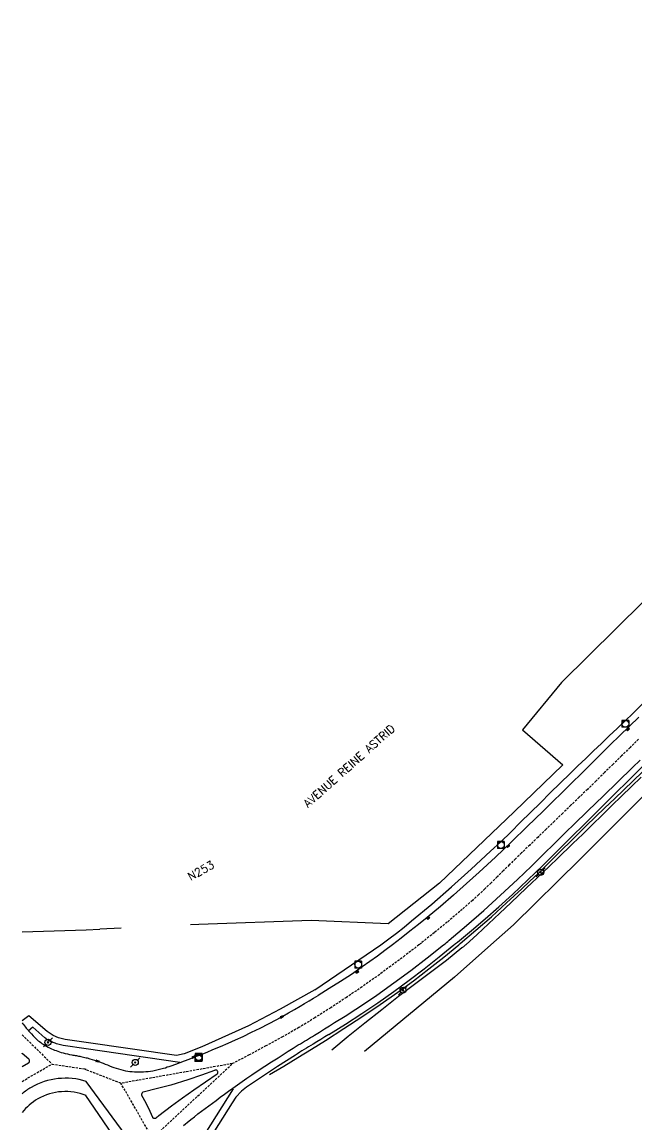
# Model space of a CAD drawing. Header units: millimetres. Extents: x 157000 to 158001, y 157000 to 158002.
# Drawn here: x 157000 to 157134.4, y 157131.6 to 157372.8 of the extents above; entities that cross this region are included whole.
import ezdxf
from ezdxf.enums import TextEntityAlignment as Align

# ---------------------------------------------------------------- set-up
doc = ezdxf.new("R2010")
doc.units = ezdxf.units.MM
doc.linetypes.add('DASHED', pattern=[0.75, 0.5, -0.25])
doc.layers.get('0').update_dxf_attribs({"linetype": 'CONTINUOUS'})
for name, color, linetype in [('W0001', 6, 'DASHED'), ('W0008', 7, 'CONTINUOUS'), ('W0010', 4, 'CONTINUOUS'), ('W0051', 7, 'CONTINUOUS'), ('W0211', 2, 'CONTINUOUS'), ('W0330', 7, 'CONTINUOUS'), ('W0401', 7, 'CONTINUOUS'), ('W0420', 7, 'CONTINUOUS'), ('W0473', 7, 'CONTINUOUS'), ('W0989', 7, 'CONTINUOUS'), ('W0990', 7, 'CONTINUOUS')]:
    doc.layers.add(name, color=color, linetype=linetype)
doc.styles.get("Standard").update_dxf_attribs({"font": 'romans.shx', "width": 0.85})

# ---------------------------------------------------------------- blocks, each defined once
blk = doc.blocks.new('T473')
for p, q in [((-0.166667, 0.166667), (0.166667, -0.166667)), ((-0.166667, -0.166667), (0.166667, 0.166667)), ((0.500001, 0.500001), (1.000002, 1.000002)), ((-1.000002, -1.000002), (-0.500001, -0.500001))]:
    blk.add_line(p, q)
blk.add_ellipse((0, 0), major_axis=(0.471405, 0.471405), ratio=1, start_param=5.4977871438, end_param=11.780972451)
blk = doc.blocks.new('T401')
for p, q in [((-0.3, 0.3), (0, 0.3)), ((-0.3, -0.25), (-0.3, 0.3)), ((-0.3, 0.15), (0, 0.15)), ((-0.3, 0), (0, 0)), ((0, 0.3), (0, -0.25)), ((-0.3, -0.15), (0, -0.15)), ((-0.3, -0.25), (-0.3, -0.3)), ((-0.3, -0.3), (0, -0.3)), ((0, -0.3), (0, -0.25))]:
    blk.add_line(p, q)
blk = doc.blocks.new('T420')
for p, q in [((0.75, 0.75), (-0.75, 0.75)), ((-0.75, 0.75), (-0.75, -0.75)), ((0.75, 0.75), (0.75, -0.75)), ((0.75, -0.75), (-0.75, -0.75))]:
    blk.add_line(p, q)
blk.add_ellipse((0, 0), major_axis=(-0.53, 0.53), ratio=1, start_param=3.926991, end_param=10.210176)

msp = doc.modelspace()

# ---------------------------------------------------------------- linework, layer by layer
at = {"layer": 'W0001'}
for points in [[(157134.73, 157215.99), (157132.87, 157214.15), (157131.01, 157212.32), (157129.15, 157210.49), (157127.28, 157208.65), (157125.42, 157206.82), (157123.55, 157205), (157121.75, 157203.26), (157119.95, 157201.51), (157118.15, 157199.78), (157116.35, 157198.04), (157114.55, 157196.3), (157112.75, 157194.57), (157110.95, 157192.83), (157109.15, 157191.09), (157107.81, 157189.79), (157106.48, 157188.48), (157105.15, 157187.17), (157103.83, 157185.86), (157102.49, 157184.55), (157101.15, 157183.26), (157099.79, 157181.98), (157098.41, 157180.72), (157095.68, 157178.32), (157092.91, 157175.98), (157090.1, 157173.68), (157087.26, 157171.42), (157087.12, 157171.32), (157086.99, 157171.21), (157086.85, 157171.11), (157086.72, 157171)], [(157086.72, 157171), (157083.66, 157168.64), (157080.57, 157166.32), (157077.45, 157164.04), (157074.3, 157161.82), (157070.9, 157159.51), (157067.46, 157157.25), (157063.99, 157155.05), (157060.48, 157152.9), (157056.89, 157150.88), (157053.27, 157148.9), (157049.64, 157146.95), (157045.98, 157145.04)], [(157000, 157151.33), (157006.53, 157144.94)], [(157000, 157141.13), (157006.53, 157144.94)], [(157006.53, 157144.94), (157014.01, 157143.82)], [(157021.61, 157140.72), (157013.69, 157143.79)], [(157045.98, 157145.04), (157021.61, 157140.72)], [(157028.51, 157128.71), (157045.98, 157145.04)], [(157028.51, 157128.71), (157021.61, 157140.72)]]:
    msp.add_lwpolyline(points, dxfattribs=at)
at = {"layer": 'W0008'}
for points in [[(157014, 157146.31), (157014.2, 157146.26), (157014.41, 157146.21), (157014.61, 157146.15), (157014.81, 157146.1), (157015.31, 157145.95), (157015.81, 157145.8), (157016.3, 157145.64), (157016.79, 157145.47), (157017.26, 157145.3), (157017.73, 157145.12), (157018.19, 157144.93), (157018.65, 157144.74), (157019.12, 157144.55), (157019.58, 157144.36), (157020.05, 157144.18), (157020.53, 157144.02), (157021.04, 157143.87), (157021.55, 157143.72), (157022.07, 157143.59), (157022.59, 157143.48), (157023.08, 157143.4), (157023.58, 157143.33), (157024.08, 157143.28), (157024.58, 157143.24), (157025.08, 157143.21), (157025.57, 157143.2), (157026.07, 157143.21), (157026.56, 157143.23), (157027.07, 157143.27), (157027.57, 157143.33), (157028.07, 157143.4), (157028.57, 157143.48), (157029.15, 157143.6), (157029.73, 157143.72), (157030.31, 157143.86), (157030.88, 157144.01), (157031.32, 157144.14), (157031.74, 157144.29), (157032.17, 157144.43), (157032.6, 157144.58), (157033.57, 157144.92), (157034.54, 157145.26), (157035.51, 157145.61), (157036.48, 157145.98), (157037.79, 157146.49), (157039.11, 157147.01), (157040.42, 157147.54), (157041.72, 157148.09), (157043.37, 157148.79), (157045.02, 157149.49), (157046.65, 157150.22), (157048.28, 157150.97), (157050.15, 157151.87), (157052, 157152.79), (157053.85, 157153.74), (157055.68, 157154.7), (157056.96, 157155.41), (157058.24, 157156.13), (157059.5, 157156.86), (157060.77, 157157.59), (157061.75, 157158.17), (157062.73, 157158.75), (157063.71, 157159.33), (157064.68, 157159.92)], [(157000, 157153.95), (157000.16, 157153.75), (157000.35, 157153.51), (157000.54, 157153.27), (157000.72, 157153.03), (157000.91, 157152.8), (157001.1, 157152.56), (157001.3, 157152.33), (157001.49, 157152.12), (157001.68, 157151.92), (157001.88, 157151.72), (157002.08, 157151.51), (157002.44, 157151.14), (157002.8, 157150.76), (157003.17, 157150.39), (157003.55, 157150.04), (157003.8, 157149.83), (157004.07, 157149.64), (157004.34, 157149.45), (157004.61, 157149.27), (157004.98, 157149.04), (157005.35, 157148.81), (157005.73, 157148.6), (157006.12, 157148.41), (157006.44, 157148.26), (157006.77, 157148.13), (157007.1, 157148), (157007.43, 157147.88), (157007.81, 157147.74), (157008.19, 157147.61), (157008.58, 157147.49), (157008.97, 157147.38), (157009.44, 157147.26), (157009.92, 157147.15), (157010.4, 157147.05), (157010.88, 157146.96), (157011.12, 157146.91), (157011.37, 157146.86), (157011.61, 157146.82), (157011.86, 157146.77), (157012.1, 157146.73), (157012.35, 157146.68), (157012.59, 157146.64), (157012.83, 157146.58), (157013.13, 157146.52), (157013.42, 157146.46), (157013.71, 157146.4), (157014, 157146.33)], [(157035.3, 157131.51), (157035.7, 157131.83), (157036.09, 157132.15), (157036.87, 157132.78), (157037.65, 157133.41), (157038.44, 157134.03), (157039.23, 157134.64), (157040.02, 157135.23), (157040.81, 157135.82), (157041.61, 157136.4), (157042.4, 157136.99), (157043.31, 157137.66), (157044.22, 157138.34), (157045.13, 157139.02), (157046.05, 157139.68), (157047.08, 157140.42), (157048.11, 157141.15), (157049.15, 157141.88), (157050.2, 157142.59), (157051.63, 157143.54), (157053.07, 157144.47), (157054.52, 157145.39), (157055.97, 157146.32), (157057.07, 157147.02), (157058.17, 157147.73), (157059.27, 157148.43), (157060.37, 157149.12), (157060.81, 157149.39), (157061.25, 157149.66), (157061.69, 157149.93), (157062.13, 157150.19), (157062.57, 157150.46), (157063.01, 157150.72), (157063.45, 157150.99), (157063.89, 157151.26), (157064.98, 157151.94), (157066.08, 157152.62), (157067.17, 157153.31), (157068.26, 157153.99)], [(157000, 157144.4), (157001.44, 157145.21), (157001.48, 157145.24), (157001.52, 157145.28), (157001.56, 157145.32), (157001.59, 157145.36), (157001.61, 157145.4), (157001.63, 157145.45), (157001.64, 157145.5), (157001.65, 157145.55), (157001.64, 157145.68), (157001.61, 157145.81), (157001.54, 157145.92), (157001.45, 157146.01), (157000.05, 157147.23), (157000, 157147.28)], [(157024.54, 157126.79), (157014.01, 157141.14)]]:
    msp.add_lwpolyline(points, dxfattribs=at)
msp.add_lwpolyline([(157028.5, 157133.3), (157028.53, 157133.24), (157028.58, 157133.18), (157028.64, 157133.14), (157028.7, 157133.11), (157028.81, 157133.08), (157028.92, 157133.08), (157029.03, 157133.09), (157029.13, 157133.12), (157029.35, 157133.22), (157029.54, 157133.36), (157029.72, 157133.51), (157029.9, 157133.66), (157032.63, 157135.78), (157035.07, 157137.55), (157037.55, 157139.32), (157042.63, 157142.76), (157042.68, 157142.8), (157042.72, 157142.85), (157042.75, 157142.91), (157042.78, 157142.96), (157042.79, 157143.02), (157042.8, 157143.08), (157042.8, 157143.14), (157042.79, 157143.2), (157042.77, 157143.31), (157042.73, 157143.41), (157042.66, 157143.51), (157042.56, 157143.58), (157042.43, 157143.62), (157042.29, 157143.62), (157042.16, 157143.6), (157042.04, 157143.56), (157039.22, 157142.5), (157036.21, 157141.47), (157032.51, 157140.35), (157029.58, 157139.58), (157026.48, 157138.8), (157026.39, 157138.76), (157026.3, 157138.7), (157026.24, 157138.62), (157026.19, 157138.53), (157026.14, 157138.44), (157026.11, 157138.34), (157026.1, 157138.23), (157026.13, 157138.12), (157027.06, 157136.48), (157027.94, 157134.66)], close=True, dxfattribs=at)
msp.add_lwpolyline([(157014.01, 157141.14, 0.20987), (157001.98, 157139.82, 0.040074), (157000, 157138.45)], format="xyb", dxfattribs=at)
at = {"layer": 'W0010'}
for points in [[(157095.44, 157171), (157095.52, 157171.07), (157095.6, 157171.13), (157095.68, 157171.2), (157095.76, 157171.27), (157099.19, 157174.18), (157102.56, 157177.16), (157105.88, 157180.18), (157109.18, 157183.24), (157110.97, 157184.93), (157112.75, 157186.63), (157114.51, 157188.35), (157116.26, 157190.08), (157118, 157191.82), (157119.75, 157193.55), (157121.5, 157195.27), (157123.27, 157196.99), (157125.32, 157198.97), (157127.37, 157200.95), (157129.43, 157202.92), (157131.49, 157204.89), (157133.55, 157206.86), (157135.6, 157208.83)], [(157054.09, 157142.68), (157057.17, 157144.5), (157060.23, 157146.34), (157063.27, 157148.21), (157066.29, 157150.12), (157070.29, 157152.68), (157074.28, 157155.28), (157078.24, 157157.93), (157082.13, 157160.66), (157085.53, 157163.16), (157088.87, 157165.72), (157092.18, 157168.33), (157095.44, 157171)]]:
    msp.add_lwpolyline(points, dxfattribs=at)
at = {"layer": 'W0051'}
for points in [[(157078.43, 157171), (157080.12, 157172.28), (157081.8, 157173.58), (157083.47, 157174.9), (157085.12, 157176.23), (157089.54, 157179.92), (157093.88, 157183.71), (157098.15, 157187.57), (157102.38, 157191.47), (157104.59, 157193.56), (157106.78, 157195.66), (157108.95, 157197.79), (157111.11, 157199.93), (157113.27, 157202.07), (157115.42, 157204.21), (157117.59, 157206.35), (157119.76, 157208.47), (157121.47, 157210.12), (157123.18, 157211.76), (157124.9, 157213.41), (157126.61, 157215.05), (157128.33, 157216.69), (157130.05, 157218.33), (157131.76, 157219.97), (157133.47, 157221.62), (157138.58, 157226.59)], [(157134.75, 157220.81), (157130.64, 157216.78), (157128.54, 157214.71), (157126.44, 157212.63), (157124.34, 157210.56), (157122.25, 157208.48), (157120.15, 157206.4), (157118.05, 157204.33), (157115.95, 157202.26), (157113.84, 157200.2), (157110.38, 157196.85), (157106.93, 157193.5), (157103.44, 157190.19), (157099.91, 157186.92), (157097.11, 157184.38), (157094.28, 157181.87), (157091.42, 157179.4), (157088.52, 157176.98), (157086.64, 157175.46), (157084.75, 157173.96), (157082.85, 157172.47), (157080.93, 157171)], [(157092.13, 157171), (157092.43, 157171.25), (157092.73, 157171.49), (157093.03, 157171.74), (157093.34, 157171.99), (157097.15, 157175.21), (157100.89, 157178.51), (157104.58, 157181.88), (157108.24, 157185.27), (157109.8, 157186.74), (157111.35, 157188.23), (157112.88, 157189.73), (157114.41, 157191.24), (157115.94, 157192.75), (157117.46, 157194.26), (157118.99, 157195.77), (157120.52, 157197.27), (157123.74, 157200.4), (157126.96, 157203.53), (157130.18, 157206.65), (157133.4, 157209.78), (157135.05, 157211.38)], [(157094.38, 157171), (157094.57, 157171.15), (157094.75, 157171.3), (157094.94, 157171.45), (157095.12, 157171.61), (157098.18, 157174.14), (157101.2, 157176.71), (157104.19, 157179.32), (157107.14, 157181.98), (157110.54, 157185.18), (157113.88, 157188.45), (157117.2, 157191.74), (157120.52, 157195.02), (157122.44, 157196.92), (157124.35, 157198.81), (157126.26, 157200.71), (157128.17, 157202.62), (157130.08, 157204.52), (157132, 157206.42), (157133.91, 157208.32), (157135.83, 157210.21)], [(157063.95, 157161.15), (157078.43, 157171)], [(157080.93, 157171), (157079.3, 157169.77), (157077.65, 157168.56), (157076, 157167.37), (157074.33, 157166.18), (157071.97, 157164.55), (157069.57, 157162.97), (157067.14, 157161.43), (157064.69, 157159.93)], [(157067.06, 157151.41), (157070.67, 157153.64), (157074.23, 157155.96), (157077.75, 157158.34), (157081.22, 157160.78), (157084.58, 157163.25), (157087.89, 157165.79), (157091.15, 157168.38), (157094.38, 157171)], [(157068.26, 157153.99), (157070.62, 157155.44), (157072.95, 157156.92), (157075.26, 157158.45), (157077.54, 157160.02), (157081.26, 157162.67), (157084.93, 157165.38), (157088.55, 157168.16), (157092.13, 157171)], [(157063.95, 157161.15), (157056.42, 157156.9), (157049.45, 157153.27), (157039.28, 157148.69), (157035.39, 157147.19), (157033.73, 157146.83), (157014, 157149.64)], [(157014, 157149.64), (157009.45, 157150.29), (157007.97, 157150.7), (157006.81, 157151.21), (157005.48, 157152.05), (157001.46, 157155.51), (157000, 157154.41)], [(157014, 157148.27), (157008.96, 157148.99), (157008.66, 157149.05), (157008.37, 157149.11), (157008.08, 157149.19), (157007.79, 157149.28), (157007.52, 157149.37), (157007.26, 157149.47), (157007, 157149.57), (157006.74, 157149.68), (157006.49, 157149.77), (157006.24, 157149.87), (157005.99, 157149.98), (157005.76, 157150.1), (157005.55, 157150.23), (157005.35, 157150.38), (157005.16, 157150.53), (157004.98, 157150.68), (157002.34, 157152.98), (157001.37, 157152.2)], [(157067.05, 157151.41), (157066.19, 157150.87), (157065.32, 157150.33), (157064.45, 157149.8), (157063.58, 157149.26), (157063.1, 157148.97), (157062.61, 157148.67), (157062.13, 157148.38), (157061.65, 157148.09), (157061.17, 157147.79), (157060.68, 157147.5), (157060.21, 157147.2), (157059.73, 157146.9), (157055.81, 157144.42), (157049.02, 157139.91), (157047.95, 157139.01), (157046.68, 157137.72), (157045.88, 157136.48), (157026.42, 157105.5), (157025.27, 157105.36)], [(157034.48, 157145.3), (157014, 157148.27)], [(157046.13, 157139.52), (157026.68, 157108.62), (157025.04, 157107.83)]]:
    msp.add_lwpolyline(points, dxfattribs=at)
at = {"layer": 'W0211'}
for points in [[(157135.28, 157207.68), (157133.16, 157205.61), (157131.03, 157203.52), (157128.91, 157201.44), (157126.79, 157199.36), (157124.66, 157197.29), (157122.53, 157195.22), (157120.39, 157193.15), (157117.01, 157189.9), (157113.63, 157186.66), (157110.24, 157183.44), (157106.83, 157180.22), (157104.38, 157177.9), (157101.94, 157175.56), (157099.47, 157173.25), (157096.95, 157171)], [(157096.95, 157171), (157096.85, 157170.91), (157096.75, 157170.83), (157096.64, 157170.74), (157096.54, 157170.66), (157096.44, 157170.58), (157096.34, 157170.49), (157096.24, 157170.41), (157096.13, 157170.32), (157094.45, 157168.93), (157092.74, 157167.58), (157091.01, 157166.26), (157089.26, 157164.95), (157087.51, 157163.66), (157085.76, 157162.36), (157084.02, 157161.04), (157082.29, 157159.71), (157078.61, 157156.82), (157074.94, 157153.91), (157071.29, 157150.98), (157067.68, 157147.99)]]:
    msp.add_lwpolyline(points, dxfattribs=at)
at = {"layer": 'W0330'}
for points in [[(157312.05, 157372.77), (157309.09, 157370.11), (157294.04, 157356.55), (157276.57, 157340.76), (157260.12, 157324.98), (157243.12, 157307.93), (157229.85, 157293.96), (157218, 157282.02), (157209.1, 157273.31), (157198.36, 157262.38), (157186.4, 157251.64), (157173.62, 157239.69), (157159.19, 157226.05), (157144.14, 157211.87), (157130.94, 157198.71), (157121.9, 157189.69), (157107.41, 157175.41), (157102.46, 157171)], [(157260.95, 157346.41), (157252.8, 157339.08), (157240.81, 157328.28), (157226.64, 157314.85), (157210.53, 157299.64), (157189.3, 157279), (157171.04, 157260.61), (157157.03, 157247.1), (157147.82, 157247.87), (157135.77, 157246.1), (157117.86, 157228.37), (157109.36, 157218.05), (157118.14, 157210.36)], [(157118.1, 157210.34), (157118.14, 157210.36), (157107.51, 157200.12), (157091.21, 157184.52), (157079.99, 157175.56), (157063.21, 157176.33), (157038.65, 157175.45), (157036.84, 157175.36)], [(157000, 157173.81), (157014, 157174.31)], [(157014, 157174.31), (157016.97, 157174.41)], [(157021.63, 157174.63), (157016.97, 157174.41)], [(157102.46, 157171), (157094.52, 157163.95), (157074.83, 157147.67)], [(157021.63, 157126.79), (157013.95, 157138.08)]]:
    msp.add_lwpolyline(points, dxfattribs=at)
msp.add_lwpolyline([(157014.02, 157138.05, 0.230048), (157003.44, 157137.3, 0.094334), (157000, 157134.33)], format="xyb", dxfattribs=at)

# ---------------------------------------------------------------- block references
at = {"layer": 'W0401'}
for p, rotation in [((157132.3, 157218.21), 134.4465674160205), ((157106.11, 157192.7), 133.7774137830344), ((157088.68, 157176.96), 129.2324146640111), ((157073.19, 157165.17), 124.545402251765), ((157056.82, 157155.11), 298.9585652366502), ((157037.54, 157146.31), 291.3237319710857), ((157016.4, 157145.42), 251.2572480733332)]:
    msp.add_blockref('T401', p, dxfattribs=dict(at, rotation=rotation))
at = {"layer": 'W0420'}
for p in [(157131.84, 157219.34), (157104.63, 157192.85), (157073.46, 157166.67), (157038.54, 157146.22), (157038.59, 157146.47)]:
    msp.add_blockref('T420', p, dxfattribs=at)
at = {"layer": 'W0473'}
for p in [(157113.34, 157186.87), (157083.26, 157161.09), (157005.67, 157149.68), (157024.72, 157145.28)]:
    msp.add_blockref('T473', p, dxfattribs=at)

# ---------------------------------------------------------------- texts
at = {"layer": 'W0989'}
msp.add_text('AVENUE REINE ASTRID', height=1.75, rotation=41.7258, dxfattribs=at).set_placement((157062.47, 157200.91))
at = {"layer": 'W0990'}
msp.add_text('N253', height=1.75, rotation=28.7136, dxfattribs=at).set_placement((157039.09, 157187.24), align=Align.MIDDLE_CENTER)

doc.saveas('drawing.dxf')
